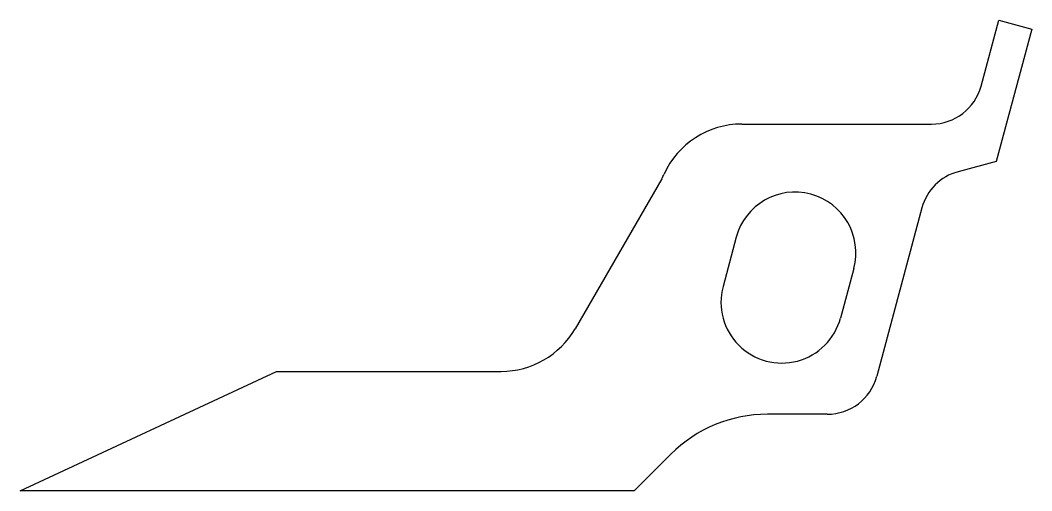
# Model space of a CAD drawing. Extents: x -41.6 to 17.7, y 0 to 27.6.
import ezdxf

# ---------------------------------------------------------------- set-up
doc = ezdxf.new("R2010")
doc.units = 0
doc.layers.add('VISIBLE', color=7, linetype='CONTINUOUS')

msp = doc.modelspace()

# ---------------------------------------------------------------- linework, layer by layer
at = {"layer": 'VISIBLE'}
for p, q in [((14.695, 23.724), (15.73, 27.587)), ((15.73, 27.587), (17.662, 27.07)), ((17.662, 27.07), (15.581, 19.302)), ((0.677, 21.5), (11.797, 21.5)), ((15.581, 19.302), (13.35, 18.704)), ((-4.014, 18.296), (-9.092, 9.5)), ((11.228, 16.583), (8.583, 6.711)), ((0.351, 14.871), (-0.426, 11.974)), ((7.236, 13.026), (6.46, 10.129)), ((-41.595, 0), (-26.583, 7)), ((-26.583, 7), (-13.422, 7)), ((5.685, 4.487), (2.177, 4.487)), ((-3.48, 2.144), (-5.624, 0)), ((-5.624, 0), (-41.595, 0))]:
    msp.add_line(p, q, dxfattribs=at)
for centre, radius, start, end in [((11.797, 24.5), 3, 270, 345), ((0.677, 16.5), 5, 90, 155.66834), ((-6.612, 19.796), 3, 330, 335.66834), ((14.126, 15.807), 3, 105, 165), ((3.793, 13.949), 3.564, 345, 165), ((3.017, 11.051), 3.564, 165, 345), ((-13.422, 12), 5, 270, 330), ((5.685, 7.487), 3, 270, 345), ((2.177, -3.513), 8, 90, 135)]:
    msp.add_arc(centre, radius, start, end, dxfattribs=at)

doc.saveas('drawing.dxf')
